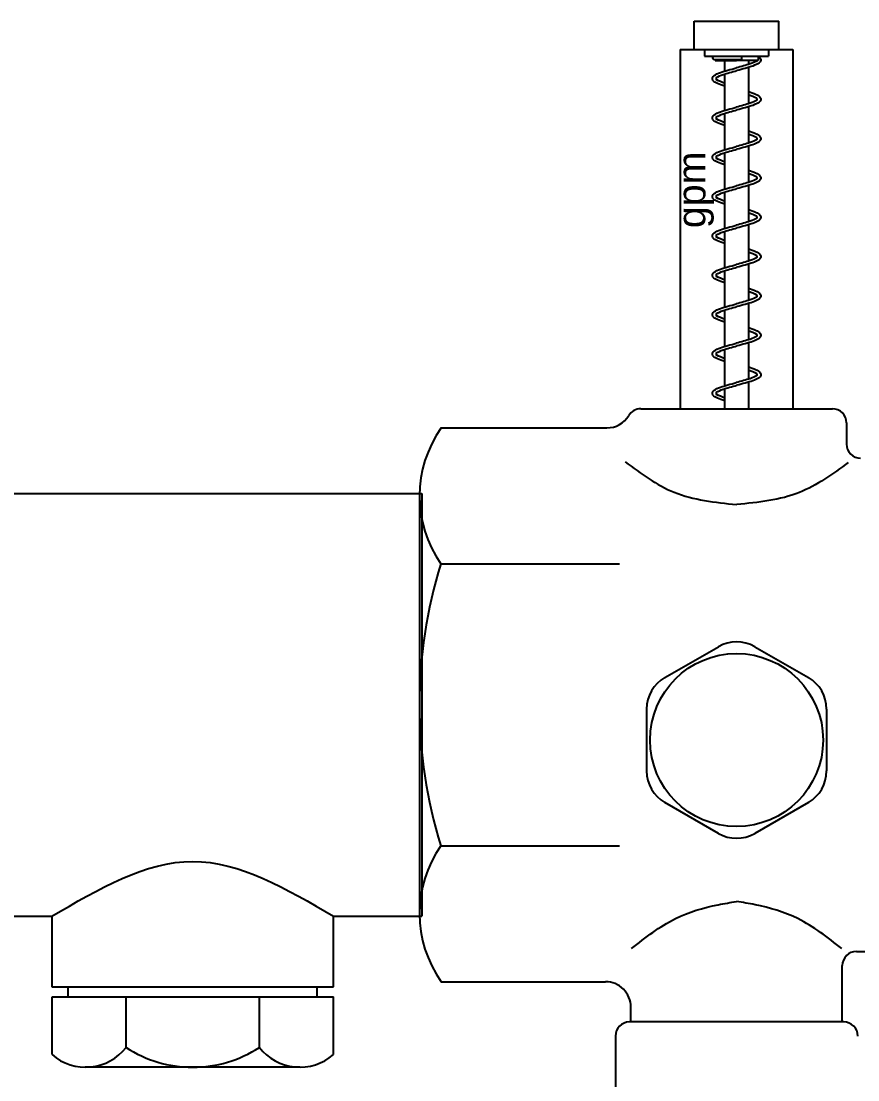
# Paper-space layout 'M&T INST' of a CAD drawing. Header units: inches. Extents: x 0.2 to 34.4, y 0.5 to 23.
# Drawn here: x 15.9712 to 16.2804, y 14.4112 to 14.8024 of the extents above; entities that cross this region are included whole.
import ezdxf

# ---------------------------------------------------------------- set-up
doc = ezdxf.new("R2010")
doc.units = ezdxf.units.IN
doc.header["$MEASUREMENT"] = 0
doc.layers.add('D_OBJECTS', color=4, linetype='Continuous')
doc.layers.add('Title Block', color=7, linetype='Continuous')
doc.styles.get("Standard").update_dxf_attribs({"font": 'arial.ttf'})

# ---------------------------------------------------------------- blocks, each defined once
blk = doc.blocks.new('SINGLE MANIFOLD')
at = {"layer": 'D_OBJECTS', "color": 42, "ltscale": 12}
for p, q in [((-3.505429655648641, -2.560327742495158), (-3.505429655648641, -2.551994409161832)), ((-3.505429655648641, -2.551994409161832), (-3.48038302374378, -2.551994409161832)), ((-3.48038302374378, -2.560327742495158), (-3.48038302374378, -2.551994409161832)), ((-3.509573006362878, -2.560327742495158), (-3.476239673029546, -2.560327742495158)), ((-3.509573006362878, -2.560327742495158), (-3.509573006362878, -2.666577742495161)), ((-3.502376764468355, -2.560327742495158), (-3.502376764468355, -2.562376435481919)), ((-3.502376764468355, -2.562376435481919), (-3.483435914924065, -2.562376435481919)), ((-3.491364991824231, -2.563293102148588), (-3.491364991824231, -2.562376435481919)), ((-3.486566931756627, -2.562376435481919), (-3.486566931756627, -2.563583803308457)), ((-3.483435914924065, -2.560327742495158), (-3.483435914924065, -2.562376435481919)), ((-3.476239673029546, -2.560327742495158), (-3.476239673029546, -2.666577742495161)), ((-3.499607935720839, -2.563293102148588), (-3.491364991824231, -2.563293102148588)), ((-3.499245747635797, -2.563293102148588), (-3.499245747635797, -2.563583803308457)), ((-3.499245747635797, -2.563583803308457), (-3.492906339696212, -2.563583803308457)), ((-3.496453157989791, -2.563583803308457), (-3.496453157989791, -2.566751460770544)), ((-3.486566931756627, -2.563583803308457), (-3.492906339696212, -2.563583803308457)), ((-3.48935952140263, -2.563583803308457), (-3.48935952140263, -2.564782524102608)), ((-3.48935952140263, -2.565654633720978), (-3.48935952140263, -2.576411895213877)), ((-3.496453157989791, -2.567623570388914), (-3.496453157989791, -2.578380831881812)), ((-3.48935952140263, -2.577284004832247), (-3.48935952140263, -2.588041266325146)), ((-3.496453157989791, -2.579252941500183), (-3.496453157989791, -2.590010202993081)), ((-3.496453157989791, -2.590882312611438), (-3.496453157989791, -2.60163957410435)), ((-3.48935952140263, -2.588913375943516), (-3.48935952140263, -2.599670637436414)), ((-3.48935952140263, -2.600542747054785), (-3.48935952140263, -2.611300008547683)), ((-3.496453157989791, -2.602511683722707), (-3.496453157989791, -2.613268945215619)), ((-3.48935952140263, -2.612172118166054), (-3.48935952140263, -2.622929379658952)), ((-3.496453157989791, -2.614141054833976), (-3.496453157989791, -2.624898316326888)), ((-3.48935952140263, -2.623801489277309), (-3.48935952140263, -2.634558750770221)), ((-3.496453157989791, -2.625770425945245), (-3.496453157989791, -2.636527687438157)), ((-3.496453157989791, -2.637399797056514), (-3.496453157989791, -2.648157058549426)), ((-3.48935952140263, -2.635430860388578), (-3.48935952140263, -2.64618812188149)), ((-3.48935952140263, -2.647060231499847), (-3.48935952140263, -2.657817492992759)), ((-3.496453157989791, -2.649029168167782), (-3.496453157989791, -2.659786429660695)), ((-3.48935952140263, -2.658689602611116), (-3.48935952140263, -2.666577742495161)), ((-3.496453157989791, -2.660658539279051), (-3.496453157989791, -2.666577742495161))]:
    blk.add_line(p, q, dxfattribs=at)
at = {"layer": 'D_OBJECTS', "color": 1, "ltscale": 12}
for p, q in [((-3.521239673029545, -2.666577742495161), (-3.464573006362876, -2.666577742495161)), ((-3.580237487368212, -2.672216822404547), (-3.531228632384479, -2.672216822404547)), ((-3.460406339696213, -2.670744409161824), (-3.460406339696213, -2.676994409161832)), ((-3.586656339696216, -2.692412228780054), (-3.586656339696216, -2.815743256210265)), ((-3.585995582468911, -2.691577742495166), (-3.585995582468911, -2.816577742495166)), ((-3.580389632867927, -2.712390731014874), (-3.527558473689723, -2.712390731014874)), ((-3.514110690658093, -2.746031560283452), (-3.498293460370178, -2.736899478118882)), ((-3.487519219022243, -2.736899478118882), (-3.471701988734331, -2.746031560283452)), ((-3.519497811332059, -2.755362326997268), (-3.519497811332059, -2.773626491326393)), ((-3.466314868060362, -2.755362326997268), (-3.466314868060362, -2.773626491326393)), ((-3.498293460268208, -2.792089340204765), (-3.514110690658093, -2.782957258040209)), ((-3.471701988734331, -2.782957258040209), (-3.487519218920269, -2.792089340204765)), ((-3.580389632867927, -2.795764753975444), (-3.527558473689723, -2.795764753975444)), ((-3.580389632867927, -2.795764753975444), (-3.527558473689723, -2.795764753975444)), ((-3.457489673029546, -2.826994409161824), (-3.425569014907737, -2.826994409161824)), ((-3.461656339696212, -2.847827742495166), (-3.461656339696212, -2.831161075828501)), ((-3.580237487368212, -2.835938662585772), (-3.531656339696212, -2.835938662585772)), ((-3.524156339696212, -2.847827742495166), (-3.524156339696212, -2.843438662585779)), ((-3.461239673029546, -2.847827742495166), (-3.524573006362878, -2.847827742495166)), ((-3.528739673029545, -2.851994409161829), (-3.528739673029545, -2.868661075828495))]:
    blk.add_line(p, q, dxfattribs=at)
at = {"layer": 'D_OBJECTS', "ltscale": 12}
for p, q in [((-3.796361266885697, -2.691577742495166), (-3.585995582468911, -2.691577742495166)), ((-3.737023362056703, -2.816577742495166), (-3.695363642399634, -2.816577742495166)), ((-3.695363642399634, -2.816577742495166), (-3.695356700016916, -2.837411075828495)), ((-3.612023362056703, -2.816577742495166), (-3.585995582468911, -2.816577742495166)), ((-3.612023362056703, -2.837411075828495), (-3.612023362056703, -2.816577742495166)), ((-3.695356700016916, -2.837411075828495), (-3.612023362056703, -2.837411075828495)), ((-3.69048393779066, -2.84037892580734), (-3.69048393779066, -2.837411075828495)), ((-3.616900073801794, -2.840371952073962), (-3.616900636343445, -2.837404102148437)), ((-3.695280620328774, -2.84037892580734), (-3.612099441744842, -2.84037892580734)), ((-3.695280620328777, -2.857493201933703), (-3.695280620328774, -2.84037892580734)), ((-3.673400465194426, -2.855353388686975), (-3.673400465194426, -2.84037892580734)), ((-3.633979596879193, -2.855353388686975), (-3.633979596879193, -2.84037892580734)), ((-3.612099441744839, -2.857493201933703), (-3.612099441744842, -2.84037892580734)), ((-3.622029665127105, -2.861212259140668), (-3.685467455287352, -2.861212259140668))]:
    blk.add_line(p, q, dxfattribs=at)
at = {"layer": 'D_OBJECTS', "color": 1, "ltscale": 12}
blk.add_circle((-3.492906339696212, -2.764494409161824), 0.02556620878416788, dxfattribs=at)
at = {"layer": 'D_OBJECTS', "color": 42, "ltscale": 12}
for centre, radius, start, end in [((-3.499607935720839, -2.562834768815247), 0.0004583333333333384, 90, 270), ((-3.498569594673747, -2.568972497066735), 0.0004166666666666666, 120.7580244530881, 241.4227579795069), ((-3.487243084719694, -2.575062968535132), 0.0004166666666666666, 300.7580246195985, 61.42275825121518), ((-3.498569594673747, -2.580601868178004), 0.0004166666666666666, 120.7580244530881, 241.4227579795069), ((-3.487243084719694, -2.586692339646401), 0.0004166666666666666, 300.7580246195985, 61.42275825121518), ((-3.498569594673747, -2.592231239289273), 0.0004166666666666666, 120.7580244530881, 241.4227579795069), ((-3.487243084719694, -2.59832171075767), 0.0004166666666666666, 300.7580246195985, 61.42275825121518), ((-3.498569594673747, -2.603860610400528), 0.0004166666666666666, 120.7580244530881, 241.4227579795069), ((-3.487243084719694, -2.609951081868939), 0.0004166666666666666, 300.7580246195985, 61.42275825121518), ((-3.498569594673747, -2.615489981511796), 0.0004166666666666666, 120.7580244530881, 241.4227579795069), ((-3.487243084719694, -2.621580452980208), 0.0004166666666666666, 300.7580246195985, 61.42275825121518), ((-3.498569594673747, -2.627119352623065), 0.0004166666666666666, 120.7580244530881, 241.4227579795069), ((-3.487243084719694, -2.633209824091477), 0.0004166666666666666, 300.7580246195985, 61.42275825121518), ((-3.498569594673747, -2.638748723734334), 0.0004166666666666666, 120.7580244530881, 241.4227579795069), ((-3.487243084719694, -2.644839195202746), 0.0004166666666666666, 300.7580246195985, 61.42275825121518), ((-3.498569594673747, -2.650378094845603), 0.0004166666666666666, 120.7580244530881, 241.4227579795069), ((-3.487243084719694, -2.656468566314015), 0.0004166666666666666, 300.7580246195985, 61.42275825121518), ((-3.498569594673747, -2.662007465956872), 0.0004166666666666666, 120.7580244530881, 241.4227579795069)]:
    blk.add_arc(centre, radius, start, end, dxfattribs=at)
at = {"layer": 'D_OBJECTS', "color": 1, "ltscale": 12}
for centre, radius, start, end in [((-3.531228632384479, -2.664716822404539), 0.0075, 269.9999999999992, 328.8921731723138), ((-3.521239673029545, -2.670744409161824), 0.004166666666666667, 90, 148.8921731723141), ((-3.464573006362876, -2.670744409161824), 0.004166666666666667, 0, 90), ((-3.551676869774333, -2.692412228780054), 0.03497946992187893, 144.7356103172429, 214.8304138197609), ((-3.456239673029543, -2.676994409161832), 0.004166666666666667, 180, 270), ((-3.444869066944932, -2.754077742495166), 0.1417872727512791, 162.9017606088269, 197.0982393911731), ((-3.492906339696212, -2.746230244832699), 0.01077424134793619, 60.00000000000001, 119.9999999999999), ((-3.508723569984124, -2.755362326997268), 0.01077424134793619, 120, 180), ((-3.477089109408297, -2.755362326997268), 0.01077424134793619, 0, 60.00000000000001), ((-3.508723569984124, -2.773626491326393), 0.01077424134793619, 180, 239.9999999999999), ((-3.477089109408297, -2.773626491326393), 0.01077424134793619, 299.9999999999999, 0), ((-3.492906339594242, -2.782758573490948), 0.01077424134793619, 239.9999999999999, 299.9999999999998), ((-3.551676869774333, -2.815743256210265), 0.03497946992187893, 145.169586180239, 215.2643896827571), ((-3.457489673029546, -2.831161075828501), 0.004166666666666667, 90, 180), ((-3.531656339696212, -2.843438662585779), 0.0075, 359.9999999999996, 90.00000000000158), ((-3.524573006362878, -2.851994409161829), 0.004166666666666667, 90, 180), ((-3.461239673029546, -2.851994409161829), 0.004166666666666667, 0, 90)]:
    blk.add_arc(centre, radius, start, end, dxfattribs=at)
at = {"layer": 'D_OBJECTS', "ltscale": 12}
for centre, radius, start, end in [((-3.685350396946511, -2.846097269773917), 0.01511544264029836, 228.9316544197823, 322.2395304968274), ((-3.65369003103681, -2.825127865312819), 0.03608439382784989, 236.8911367183771, 270), ((-3.65369003103681, -2.825127865312819), 0.03608439382784989, 270, 303.1088632816239), ((-3.622029665127105, -2.846097269773917), 0.01511544264029836, 217.7604695031736, 311.0683455802176)]:
    blk.add_arc(centre, radius, start, end, dxfattribs=at)
at = {"layer": 'D_OBJECTS', "color": 42, "ltscale": 12}
for points, knots in [([(-3.486566931756627, -2.562532436244137), (-3.486132396825131, -2.562644943793043), (-3.486008512172315, -2.562765228469157), (-3.485556629043948, -2.563349426663589), (-3.485802216446849, -2.56401135195544), (-3.48669678668842, -2.564693968643223), (-3.487345526803086, -2.564973828765343), (-3.489440802374263, -2.565718546780968), (-3.491122822837884, -2.566162340767473), (-3.492799803917361, -2.566605863877665)], [0.03434367416500044, 0.03434367416500044, 0.03434367416500044, 0.03434367416500044, 0.04145968747599654, 0.04145968747599654, 0.0659514468788357, 0.0659514468788357, 0.09044320628167485, 0.09044320628167485, 0.1300967199969058, 0.1300967199969058, 0.1300967199969058, 0.1300967199969058]), ([(-3.496453157989793, -2.571232811398698), (-3.497968552347647, -2.570660418420044), (-3.499313170051096, -2.570275631167615), (-3.500256050348476, -2.569056667827919), (-3.500010462945573, -2.568394742536082), (-3.499115892704003, -2.567712125848299), (-3.498467152589338, -2.567432265726179), (-3.496371877018159, -2.566687547710554), (-3.49468985655454, -2.566243753724049), (-3.493012875475062, -2.565800230613856)], [0, 0, 0, 0, 0.04145968747599654, 0.04145968747599654, 0.06595144687883453, 0.06595144687883453, 0.09044320628167252, 0.09044320628167252, 0.1300967199969058, 0.1300967199969058, 0.1300967199969058, 0.1300967199969058]), ([(-3.487029995783137, -2.563791653588904), (-3.487440328809331, -2.564035853902052), (-3.48808935962399, -2.564368588448257), (-3.490083504395773, -2.565025014688768), (-3.491545789835865, -2.565412220043211), (-3.493012875475062, -2.565800230613856)], [0.07116384554252335, 0.07116384554252335, 0.07116384554252335, 0.07116384554252335, 0.09540634618935737, 0.09540634618935737, 0.1300967199969058, 0.1300967199969058, 0.1300967199969058, 0.1300967199969058]), ([(-3.487029995783137, -2.563791653588904), (-3.486922076798805, -2.563732707101192), (-3.48678700966823, -2.563658932009599), (-3.48670662807068, -2.563596022891272), (-3.486692610426942, -2.563583803308131)], [0, 0, 0, 0, 0.004021317376355101, 0.005032921709845624, 0.005032921709845624, 0.005032921709845624, 0.005032921709845624]), ([(-3.498782683608589, -2.568614440902191), (-3.498372350582356, -2.568370240589086), (-3.497723319767973, -2.568037506043108), (-3.495729174996658, -2.567381079802754), (-3.494266889556563, -2.566993874448311), (-3.492799803917361, -2.566605863877665)], [0.07116384555626477, 0.07116384555626477, 0.07116384555626477, 0.07116384555626477, 0.09540634618927812, 0.09540634618927812, 0.1300967199969058, 0.1300967199969058, 0.1300967199969058, 0.1300967199969058]), ([(-3.487029995783137, -2.575421024700173), (-3.487440328809331, -2.575665225013321), (-3.48808935962399, -2.575997959559526), (-3.490083504395773, -2.576654385800037), (-3.491545789835865, -2.57704159115448), (-3.493012875475062, -2.577429601725125)], [0.07116384554252335, 0.07116384554252335, 0.07116384554252335, 0.07116384554252335, 0.09540634618935737, 0.09540634618935737, 0.1300967199969058, 0.1300967199969058, 0.1300967199969058, 0.1300967199969058]), ([(-3.48935952140263, -2.572806126628105), (-3.487844127044777, -2.573375047182747), (-3.486499509341328, -2.573759834435176), (-3.485556629043948, -2.574978797774857), (-3.485802216446849, -2.575640723066709), (-3.48669678668842, -2.576323339754492), (-3.487345526803086, -2.576603199876612), (-3.489440802374263, -2.577347917892236), (-3.491122822837884, -2.577791711878742), (-3.492799803917361, -2.578235234988934)], [0, 0, 0, 0, 0.04145968747599654, 0.04145968747599654, 0.0659514468788357, 0.0659514468788357, 0.09044320628167485, 0.09044320628167485, 0.1300967199969058, 0.1300967199969058, 0.1300967199969058, 0.1300967199969058]), ([(-3.496453157989793, -2.582862182509967), (-3.497968552347647, -2.582289789531313), (-3.499313170051096, -2.581905002278884), (-3.500256050348476, -2.580686038939188), (-3.500010462945573, -2.580024113647351), (-3.499115892704003, -2.579341496959568), (-3.498467152589338, -2.579061636837448), (-3.496371877018159, -2.578316918821823), (-3.49468985655454, -2.577873124835317), (-3.493012875475062, -2.577429601725125)], [0, 0, 0, 0, 0.04145968747599654, 0.04145968747599654, 0.06595144687883453, 0.06595144687883453, 0.09044320628167252, 0.09044320628167252, 0.1300967199969058, 0.1300967199969058, 0.1300967199969058, 0.1300967199969058]), ([(-3.498782683608589, -2.58024381201346), (-3.498372350582356, -2.579999611700355), (-3.497723319767973, -2.579666877154377), (-3.495729174996658, -2.579010450914023), (-3.494266889556563, -2.57862324555958), (-3.492799803917361, -2.578235234988934)], [0.07116384555626477, 0.07116384555626477, 0.07116384555626477, 0.07116384555626477, 0.09540634618927812, 0.09540634618927812, 0.1300967199969058, 0.1300967199969058, 0.1300967199969058, 0.1300967199969058]), ([(-3.48935952140263, -2.584435497739374), (-3.487844127044777, -2.585004418294016), (-3.486499509341328, -2.585389205546445), (-3.485556629043948, -2.586608168886126), (-3.485802216446849, -2.587270094177978), (-3.48669678668842, -2.587952710865761), (-3.487345526803086, -2.588232570987881), (-3.489440802374263, -2.588977289003505), (-3.491122822837884, -2.589421082990011), (-3.492799803917361, -2.589864606100203)], [0, 0, 0, 0, 0.04145968747599654, 0.04145968747599654, 0.0659514468788357, 0.0659514468788357, 0.09044320628167485, 0.09044320628167485, 0.1300967199969058, 0.1300967199969058, 0.1300967199969058, 0.1300967199969058]), ([(-3.487029995783137, -2.587050395811442), (-3.487440328809331, -2.58729459612459), (-3.48808935962399, -2.587627330670795), (-3.490083504395773, -2.588283756911306), (-3.491545789835865, -2.588670962265748), (-3.493012875475062, -2.589058972836394)], [0.07116384554252335, 0.07116384554252335, 0.07116384554252335, 0.07116384554252335, 0.09540634618935737, 0.09540634618935737, 0.1300967199969058, 0.1300967199969058, 0.1300967199969058, 0.1300967199969058]), ([(-3.496453157989793, -2.594491553621236), (-3.497968552347647, -2.593919160642582), (-3.499313170051096, -2.593534373390153), (-3.500256050348476, -2.592315410050457), (-3.500010462945573, -2.59165348475862), (-3.499115892704003, -2.590970868070837), (-3.498467152589338, -2.590691007948717), (-3.496371877018159, -2.589946289933092), (-3.49468985655454, -2.589502495946586), (-3.493012875475062, -2.589058972836394)], [0, 0, 0, 0, 0.04145968747599654, 0.04145968747599654, 0.06595144687883453, 0.06595144687883453, 0.09044320628167252, 0.09044320628167252, 0.1300967199969058, 0.1300967199969058, 0.1300967199969058, 0.1300967199969058]), ([(-3.498782683608589, -2.591873183124729), (-3.498372350582356, -2.591628982811624), (-3.497723319767973, -2.591296248265646), (-3.495729174996658, -2.590639822025292), (-3.494266889556563, -2.590252616670849), (-3.492799803917361, -2.589864606100203)], [0.07116384555626477, 0.07116384555626477, 0.07116384555626477, 0.07116384555626477, 0.09540634618927812, 0.09540634618927812, 0.1300967199969058, 0.1300967199969058, 0.1300967199969058, 0.1300967199969058]), ([(-3.48935952140263, -2.596064868850643), (-3.487844127044777, -2.596633789405285), (-3.486499509341328, -2.597018576657714), (-3.485556629043948, -2.598237539997395), (-3.485802216446849, -2.598899465289232), (-3.48669678668842, -2.599582081977029), (-3.487345526803086, -2.59986194209915), (-3.489440802374263, -2.600606660114774), (-3.491122822837884, -2.60105045410128), (-3.492799803917361, -2.601493977211472)], [0, 0, 0, 0, 0.04145968747599654, 0.04145968747599654, 0.0659514468788357, 0.0659514468788357, 0.09044320628167485, 0.09044320628167485, 0.1300967199969058, 0.1300967199969058, 0.1300967199969058, 0.1300967199969058]), ([(-3.487029995783137, -2.598679766922711), (-3.487440328809331, -2.598923967235859), (-3.48808935962399, -2.599256701782064), (-3.490083504395773, -2.599913128022575), (-3.491545789835865, -2.600300333377017), (-3.493012875475062, -2.600688343947663)], [0.07116384554252335, 0.07116384554252335, 0.07116384554252335, 0.07116384554252335, 0.09540634618935737, 0.09540634618935737, 0.1300967199969058, 0.1300967199969058, 0.1300967199969058, 0.1300967199969058]), ([(-3.496453157989793, -2.606120924732505), (-3.497968552347647, -2.60554853175385), (-3.499313170051096, -2.605163744501422), (-3.500256050348476, -2.603944781161726), (-3.500010462945573, -2.603282855869889), (-3.499115892704003, -2.602600239182106), (-3.498467152589338, -2.602320379059986), (-3.496371877018159, -2.601575661044361), (-3.49468985655454, -2.601131867057855), (-3.493012875475062, -2.600688343947663)], [0, 0, 0, 0, 0.04145968747599654, 0.04145968747599654, 0.06595144687883453, 0.06595144687883453, 0.09044320628167252, 0.09044320628167252, 0.1300967199969058, 0.1300967199969058, 0.1300967199969058, 0.1300967199969058]), ([(-3.498782683608589, -2.603502554235998), (-3.498372350582356, -2.603258353922893), (-3.497723319767973, -2.602925619376915), (-3.495729174996658, -2.602269193136561), (-3.494266889556563, -2.601881987782118), (-3.492799803917361, -2.601493977211472)], [0.07116384555626477, 0.07116384555626477, 0.07116384555626477, 0.07116384555626477, 0.09540634618927812, 0.09540634618927812, 0.1300967199969058, 0.1300967199969058, 0.1300967199969058, 0.1300967199969058]), ([(-3.48935952140263, -2.607694239961912), (-3.487844127044777, -2.608263160516554), (-3.486499509341328, -2.608647947768983), (-3.485556629043948, -2.609866911108664), (-3.485802216446849, -2.610528836400501), (-3.48669678668842, -2.611211453088298), (-3.487345526803086, -2.611491313210404), (-3.489440802374263, -2.612236031226043), (-3.491122822837884, -2.612679825212549), (-3.492799803917361, -2.613123348322741)], [0, 0, 0, 0, 0.04145968747599654, 0.04145968747599654, 0.0659514468788357, 0.0659514468788357, 0.09044320628167485, 0.09044320628167485, 0.1300967199969058, 0.1300967199969058, 0.1300967199969058, 0.1300967199969058]), ([(-3.496453157989793, -2.617750295843774), (-3.497968552347647, -2.617177902865119), (-3.499313170051096, -2.61679311561269), (-3.500256050348476, -2.615574152272995), (-3.500010462945573, -2.614912226981158), (-3.499115892704003, -2.614229610293375), (-3.498467152589338, -2.613949750171255), (-3.496371877018159, -2.61320503215563), (-3.49468985655454, -2.612761238169124), (-3.493012875475062, -2.612317715058932)], [0, 0, 0, 0, 0.04145968747599654, 0.04145968747599654, 0.06595144687883453, 0.06595144687883453, 0.09044320628167252, 0.09044320628167252, 0.1300967199969058, 0.1300967199969058, 0.1300967199969058, 0.1300967199969058]), ([(-3.487029995783137, -2.61030913803398), (-3.487440328809331, -2.610553338347128), (-3.48808935962399, -2.610886072893333), (-3.490083504395773, -2.611542499133844), (-3.491545789835865, -2.611929704488286), (-3.493012875475062, -2.612317715058932)], [0.07116384554252335, 0.07116384554252335, 0.07116384554252335, 0.07116384554252335, 0.09540634618935737, 0.09540634618935737, 0.1300967199969058, 0.1300967199969058, 0.1300967199969058, 0.1300967199969058]), ([(-3.498782683608589, -2.615131925347267), (-3.498372350582356, -2.614887725034162), (-3.497723319767973, -2.614554990488184), (-3.495729174996658, -2.61389856424783), (-3.494266889556563, -2.613511358893387), (-3.492799803917361, -2.613123348322741)], [0.07116384555626477, 0.07116384555626477, 0.07116384555626477, 0.07116384555626477, 0.09540634618927812, 0.09540634618927812, 0.1300967199969058, 0.1300967199969058, 0.1300967199969058, 0.1300967199969058]), ([(-3.48935952140263, -2.619323611073181), (-3.487844127044777, -2.619892531627823), (-3.486499509341328, -2.620277318880252), (-3.485556629043948, -2.621496282219933), (-3.485802216446849, -2.62215820751177), (-3.48669678668842, -2.622840824199567), (-3.487345526803086, -2.623120684321673), (-3.489440802374263, -2.623865402337312), (-3.491122822837884, -2.624309196323804), (-3.492799803917361, -2.62475271943401)], [0, 0, 0, 0, 0.04145968747599654, 0.04145968747599654, 0.0659514468788357, 0.0659514468788357, 0.09044320628167485, 0.09044320628167485, 0.1300967199969058, 0.1300967199969058, 0.1300967199969058, 0.1300967199969058]), ([(-3.487029995783137, -2.621938509145249), (-3.487440328809331, -2.622182709458396), (-3.48808935962399, -2.622515444004602), (-3.490083504395773, -2.623171870245113), (-3.491545789835865, -2.623559075599555), (-3.493012875475062, -2.623947086170201)], [0.07116384554252335, 0.07116384554252335, 0.07116384554252335, 0.07116384554252335, 0.09540634618935737, 0.09540634618935737, 0.1300967199969058, 0.1300967199969058, 0.1300967199969058, 0.1300967199969058]), ([(-3.496453157989793, -2.629379666955042), (-3.497968552347647, -2.628807273976388), (-3.499313170051096, -2.628422486723959), (-3.500256050348476, -2.627203523384264), (-3.500010462945573, -2.626541598092427), (-3.499115892704003, -2.625858981404644), (-3.498467152589338, -2.625579121282524), (-3.496371877018159, -2.624834403266899), (-3.49468985655454, -2.624390609280393), (-3.493012875475062, -2.623947086170201)], [0, 0, 0, 0, 0.04145968747599654, 0.04145968747599654, 0.06595144687883453, 0.06595144687883453, 0.09044320628167252, 0.09044320628167252, 0.1300967199969058, 0.1300967199969058, 0.1300967199969058, 0.1300967199969058]), ([(-3.498782683608589, -2.626761296458536), (-3.498372350582356, -2.626517096145431), (-3.497723319767973, -2.626184361599453), (-3.495729174996658, -2.625527935359099), (-3.494266889556563, -2.625140730004656), (-3.492799803917361, -2.62475271943401)], [0.07116384555626477, 0.07116384555626477, 0.07116384555626477, 0.07116384555626477, 0.09540634618927812, 0.09540634618927812, 0.1300967199969058, 0.1300967199969058, 0.1300967199969058, 0.1300967199969058]), ([(-3.48935952140263, -2.63095298218445), (-3.487844127044777, -2.631521902739092), (-3.486499509341328, -2.631906689991521), (-3.485556629043948, -2.633125653331202), (-3.485802216446849, -2.633787578623039), (-3.48669678668842, -2.634470195310836), (-3.487345526803086, -2.634750055432942), (-3.489440802374263, -2.635494773448581), (-3.491122822837884, -2.635938567435073), (-3.492799803917361, -2.636382090545265)], [0, 0, 0, 0, 0.04145968747599654, 0.04145968747599654, 0.0659514468788357, 0.0659514468788357, 0.09044320628167485, 0.09044320628167485, 0.1300967199969058, 0.1300967199969058, 0.1300967199969058, 0.1300967199969058]), ([(-3.487029995783137, -2.633567880256518), (-3.487440328809331, -2.633812080569665), (-3.48808935962399, -2.634144815115871), (-3.490083504395773, -2.634801241356381), (-3.491545789835865, -2.635188446710824), (-3.493012875475062, -2.63557645728147)], [0.07116384554252335, 0.07116384554252335, 0.07116384554252335, 0.07116384554252335, 0.09540634618935737, 0.09540634618935737, 0.1300967199969058, 0.1300967199969058, 0.1300967199969058, 0.1300967199969058]), ([(-3.496453157989793, -2.641009038066311), (-3.497968552347647, -2.640436645087657), (-3.499313170051096, -2.640051857835228), (-3.500256050348476, -2.638832894495533), (-3.500010462945573, -2.638170969203696), (-3.499115892704003, -2.637488352515913), (-3.498467152589338, -2.637208492393793), (-3.496371877018159, -2.636463774378168), (-3.49468985655454, -2.636019980391662), (-3.493012875475062, -2.63557645728147)], [0, 0, 0, 0, 0.04145968747599654, 0.04145968747599654, 0.06595144687883453, 0.06595144687883453, 0.09044320628167252, 0.09044320628167252, 0.1300967199969058, 0.1300967199969058, 0.1300967199969058, 0.1300967199969058]), ([(-3.498782683608589, -2.638390667569805), (-3.498372350582356, -2.6381464672567), (-3.497723319767973, -2.637813732710722), (-3.495729174996658, -2.637157306470368), (-3.494266889556563, -2.636770101115925), (-3.492799803917361, -2.636382090545265)], [0.07116384555626477, 0.07116384555626477, 0.07116384555626477, 0.07116384555626477, 0.09540634618927812, 0.09540634618927812, 0.1300967199969058, 0.1300967199969058, 0.1300967199969058, 0.1300967199969058]), ([(-3.48935952140263, -2.642582353295705), (-3.487844127044777, -2.643151273850361), (-3.486499509341328, -2.64353606110279), (-3.485556629043948, -2.644755024442471), (-3.485802216446849, -2.645416949734308), (-3.48669678668842, -2.646099566422105), (-3.487345526803086, -2.646379426544211), (-3.489440802374263, -2.64712414455985), (-3.491122822837884, -2.647567938546342), (-3.492799803917361, -2.648011461656534)], [0, 0, 0, 0, 0.04145968747599654, 0.04145968747599654, 0.0659514468788357, 0.0659514468788357, 0.09044320628167485, 0.09044320628167485, 0.1300967199969058, 0.1300967199969058, 0.1300967199969058, 0.1300967199969058]), ([(-3.496453157989793, -2.65263840917758), (-3.497968552347647, -2.652066016198926), (-3.499313170051096, -2.651681228946497), (-3.500256050348476, -2.650462265606802), (-3.500010462945573, -2.649800340314965), (-3.499115892704003, -2.649117723627182), (-3.498467152589338, -2.648837863505062), (-3.496371877018159, -2.648093145489437), (-3.49468985655454, -2.647649351502931), (-3.493012875475062, -2.647205828392739)], [0, 0, 0, 0, 0.04145968747599654, 0.04145968747599654, 0.06595144687883453, 0.06595144687883453, 0.09044320628167252, 0.09044320628167252, 0.1300967199969058, 0.1300967199969058, 0.1300967199969058, 0.1300967199969058]), ([(-3.487029995783137, -2.645197251367787), (-3.487440328809331, -2.645441451680934), (-3.48808935962399, -2.64577418622714), (-3.490083504395773, -2.64643061246765), (-3.491545789835865, -2.646817817822093), (-3.493012875475062, -2.647205828392739)], [0.07116384554252335, 0.07116384554252335, 0.07116384554252335, 0.07116384554252335, 0.09540634618935737, 0.09540634618935737, 0.1300967199969058, 0.1300967199969058, 0.1300967199969058, 0.1300967199969058]), ([(-3.498782683608589, -2.650020038681074), (-3.498372350582356, -2.649775838367969), (-3.497723319767973, -2.649443103821991), (-3.495729174996658, -2.648786677581636), (-3.494266889556563, -2.648399472227194), (-3.492799803917361, -2.648011461656534)], [0.07116384555626477, 0.07116384555626477, 0.07116384555626477, 0.07116384555626477, 0.09540634618927812, 0.09540634618927812, 0.1300967199969058, 0.1300967199969058, 0.1300967199969058, 0.1300967199969058]), ([(-3.487029995783137, -2.656826622479056), (-3.487440328809331, -2.657070822792203), (-3.48808935962399, -2.657403557338409), (-3.490083504395773, -2.658059983578905), (-3.491545789835865, -2.658447188933362), (-3.493012875475062, -2.658835199504008)], [0.07116384554252335, 0.07116384554252335, 0.07116384554252335, 0.07116384554252335, 0.09540634618935737, 0.09540634618935737, 0.1300967199969058, 0.1300967199969058, 0.1300967199969058, 0.1300967199969058]), ([(-3.48935952140263, -2.654211724406974), (-3.487844127044777, -2.65478064496163), (-3.486499509341328, -2.655165432214044), (-3.485556629043948, -2.65638439555374), (-3.485802216446849, -2.657046320845577), (-3.48669678668842, -2.657728937533374), (-3.487345526803086, -2.65800879765548), (-3.489440802374263, -2.658753515671119), (-3.491122822837884, -2.65919730965761), (-3.492799803917361, -2.659640832767803)], [0, 0, 0, 0, 0.04145968747599654, 0.04145968747599654, 0.0659514468788357, 0.0659514468788357, 0.09044320628167485, 0.09044320628167485, 0.1300967199969058, 0.1300967199969058, 0.1300967199969058, 0.1300967199969058]), ([(-3.496453157989793, -2.664267780288849), (-3.497968552347647, -2.663695387310195), (-3.499313170051096, -2.663310600057766), (-3.500256050348476, -2.66209163671807), (-3.500010462945573, -2.661429711426234), (-3.499115892704003, -2.660747094738451), (-3.498467152589338, -2.660467234616331), (-3.496371877018159, -2.659722516600706), (-3.49468985655454, -2.6592787226142), (-3.493012875475062, -2.658835199504008)], [0, 0, 0, 0, 0.04145968747599654, 0.04145968747599654, 0.06595144687883453, 0.06595144687883453, 0.09044320628167252, 0.09044320628167252, 0.1300967199969058, 0.1300967199969058, 0.1300967199969058, 0.1300967199969058]), ([(-3.498782683608589, -2.661649409792343), (-3.498372350582356, -2.661405209479238), (-3.497723319767973, -2.66107247493326), (-3.495729174996658, -2.660416048692905), (-3.494266889556563, -2.660028843338463), (-3.492799803917361, -2.659640832767803)], [0.07116384555626477, 0.07116384555626477, 0.07116384555626477, 0.07116384555626477, 0.09540634618927812, 0.09540634618927812, 0.1300967199969058, 0.1300967199969058, 0.1300967199969058, 0.1300967199969058])]:
    blk.add_open_spline(points, degree=3, knots=knots, dxfattribs=at)
for points in [[(-3.496453157989793, -2.570341313582997), (-3.497251885344907, -2.570040176695567), (-3.498208262559245, -2.569643785475176), (-3.498768904292032, -2.569338402501469)], [(-3.48935952140263, -2.573694152019794), (-3.488560794049151, -2.573995288906598), (-3.487604416836486, -2.574391680126237), (-3.487043775103302, -2.57469706309973)], [(-3.496453157989793, -2.581970684694266), (-3.497251885344907, -2.581669547806836), (-3.498208262559245, -2.581273156586445), (-3.498768904292032, -2.580967773612738)], [(-3.48935952140263, -2.585323523131063), (-3.488560794049151, -2.585624660017867), (-3.487604416836486, -2.586021051237505), (-3.487043775103302, -2.586326434210999)], [(-3.496453157989793, -2.593600055805535), (-3.497251885344907, -2.593298918918105), (-3.498208262559245, -2.592902527697714), (-3.498768904292032, -2.592597144724007)], [(-3.48935952140263, -2.596952894242332), (-3.488560794049151, -2.597254031129136), (-3.487604416836486, -2.597650422348774), (-3.487043775103302, -2.597955805322268)], [(-3.496453157989793, -2.605229426916804), (-3.497251885344907, -2.604928290029374), (-3.498208262559245, -2.604531898808983), (-3.498768904292032, -2.604226515835276)], [(-3.48935952140263, -2.608582265353601), (-3.488560794049151, -2.608883402240405), (-3.487604416836486, -2.609279793460043), (-3.487043775103302, -2.609585176433537)], [(-3.496453157989793, -2.616858798028073), (-3.497251885344907, -2.616557661140643), (-3.498208262559245, -2.616161269920251), (-3.498768904292032, -2.615855886946544)], [(-3.48935952140263, -2.62021163646487), (-3.488560794049151, -2.620512773351674), (-3.487604416836486, -2.620909164571312), (-3.487043775103302, -2.621214547544806)], [(-3.496453157989793, -2.628488169139342), (-3.497251885344907, -2.628187032251912), (-3.498208262559245, -2.62779064103152), (-3.498768904292032, -2.627485258057813)], [(-3.48935952140263, -2.631841007576138), (-3.488560794049151, -2.632142144462943), (-3.487604416836486, -2.632538535682581), (-3.487043775103302, -2.632843918656075)], [(-3.496453157989793, -2.640117540250611), (-3.497251885344907, -2.639816403363181), (-3.498208262559245, -2.639420012142789), (-3.498768904292032, -2.639114629169082)], [(-3.48935952140263, -2.643470378687407), (-3.488560794049151, -2.643771515574212), (-3.487604416836486, -2.64416790679385), (-3.487043775103302, -2.644473289767344)], [(-3.496453157989793, -2.651746911361865), (-3.497251885344907, -2.65144577447445), (-3.498208262559245, -2.651049383254058), (-3.498768904292032, -2.650744000280351)], [(-3.48935952140263, -2.655099749798676), (-3.488560794049151, -2.655400886685481), (-3.487604416836486, -2.655797277905119), (-3.487043775103302, -2.656102660878613)], [(-3.496453157989793, -2.663376282473134), (-3.497251885344907, -2.663075145585719), (-3.498208262559245, -2.662678754365327), (-3.498768904292032, -2.66237337139162)]]:
    blk.add_open_spline(points, degree=3, dxfattribs=at)
at = {"layer": 'D_OBJECTS', "color": 1, "ltscale": 12}
for points in [[(-3.525811832441867, -2.682296122347648), (-3.511374629851112, -2.691236300686366), (-3.492906339696212, -2.694893646197681)], [(-3.459887287663257, -2.682440447831933), (-3.474363496295251, -2.691317327408552), (-3.492847623050299, -2.69489377474326)], [(-3.523966184114594, -2.826127889347912), (-3.511010081910117, -2.817286565887041), (-3.498369984840167, -2.813181664792804), (-3.492906339696212, -2.812234380509462)], [(-3.461846495277829, -2.826127889347912), (-3.474802597482306, -2.817286565887041), (-3.487442694552257, -2.813181664792804), (-3.492906339696212, -2.812234380509462)]]:
    blk.add_spline(points, degree=3, dxfattribs=at)
at = {"layer": 'D_OBJECTS', "ltscale": 12}
blk.add_spline([(-3.695363642399634, -2.816577742495166), (-3.653703915802245, -2.800373379672177), (-3.612023362056702, -2.816577742495166)], degree=3, dxfattribs=at)
at = {"layer": 'D_OBJECTS', "color": 42, "ltscale": 12}
blk.add_text('gpm', height=0.008333333333333333, rotation=90, dxfattribs=at).set_placement((-3.502118391969347, -2.613176374194946))

psp = doc.layouts.new('M&T INST')

# ---------------------------------------------------------------- block references
at = {"layer": 'Title Block', "xscale": 1.25, "yscale": 1.25, "zscale": 1.25}
psp.add_blockref('SINGLE MANIFOLD', (20.60170866880872, 17.99239024715487), dxfattribs=at)

doc.saveas('drawing.dxf')
